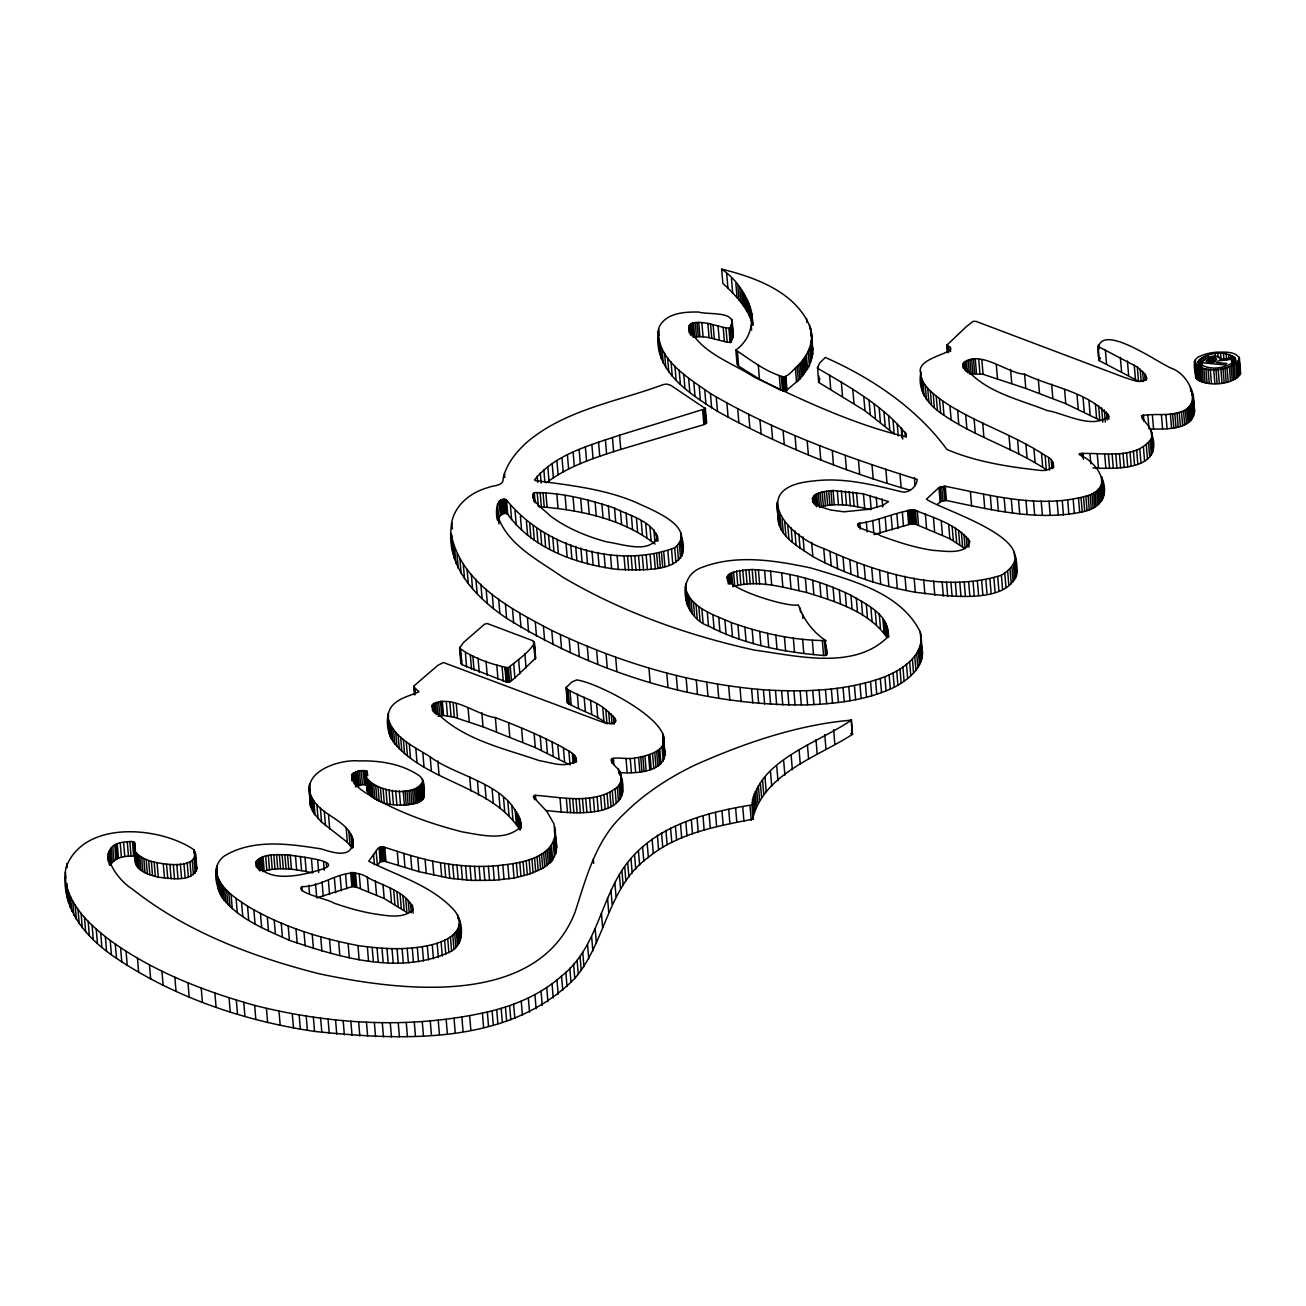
<?xml version="1.0" encoding="UTF-8"?>
<svg xmlns="http://www.w3.org/2000/svg" width="1306" height="1306" viewBox="0 0 1306 1306"><rect width="100%" height="100%" fill="white"/><g stroke="black" fill="none" stroke-linecap="round" stroke-linejoin="round"><path stroke-width="1.5" d="M753.301 819.091C743.473 764.549 816.968 744.42 851.186 720.177C798.603 724.536 744.11 743.081 694.874 765.104C668.901 777.609 644.364 793.558 623.942 813.981C595.863 839.644 586.329 877.518 574.999 912.339C537.19 1008.983 398.428 990.748 318.338 973.574C252.254 956.629 186.268 931.88 132.396 889.092C115.059 878.53 91.975 843.464 127.27 841.848C134.6 840.362 136.346 842.909 134.208 849.063C136.297 855.299 143.023 858.222 148.672 860.523C159.544 864.262 201.026 871.2 193.827 849.635C159.218 826.29 83.339 819.662 65.904 867.837C59.505 907.36 85.739 937.937 116.512 958.343C175.494 997.849 244.63 1020.933 314.55 1031.413C401.954 1040.36 507.969 1046.057 574.771 978.423C605.984 942.197 607.519 886.643 648.364 857.356C677.83 833.13 717.125 826.159 753.301 819.091L752.109 802.178M566.053 687.658L566.135 688.327C578.297 696.62 594.148 699.804 605.804 709.582L606.996 723.818C595.34 714.023 579.489 710.839 567.326 702.563L566.053 687.658L572.044 681.912L576.599 679.936C602.001 682.793 717.696 744.322 634.438 758.149C622.668 760.223 599.503 752.272 618.424 769.299C622.472 774.589 622.456 782.539 617.281 787.11C594.54 805.231 561.727 797.084 535.444 795.321L533.191 796.872L546.969 811.581L553.891 823.727L556.699 847.3L555.67 853.667L551.426 861.601L542.757 868.278L530.269 873.796L514.058 878.073L494.305 880.26L471.205 880.391L449.786 878.252L418.932 871.657L384.65 861.274L380.258 861.829L377.352 865.258L376.144 851.039C377.663 847.529 381.303 846.108 384.78 847.316C400.567 852.459 416.402 857.569 432.645 861.095C452.464 865.421 472.854 867.315 493.113 866.041C515.756 863.707 555.507 860.425 555.36 829.947M546.071 810.52C570.559 813.116 633.704 820.886 621.411 777.054M657.718 536.782C649.964 554.56 621.542 543.786 607.061 541.941C586.688 536.521 566.722 528.244 549.777 515.543C544.912 509.879 529.42 501.063 534.268 492.672C561.58 492.395 588.745 499.529 614.538 508.099C629.672 516.017 655.09 521.208 658.061 540.847M497.455 520.082C495.513 513.633 495.611 495.872 506.516 499.986C544.553 547.312 617.428 568.926 674.712 547.802C698.694 526.889 649.343 508.916 635.581 502.239C603.682 488.705 568.812 485.146 535.003 480.51L534.578 479.792C555.409 454.113 589.561 445.411 619.583 435.192L705.501 408.68L670.827 385.352L666.778 384.062L663.17 384.617C617.46 401.628 565.808 409.529 527.412 441.836C516.556 451.501 506.761 463.418 503.234 477.816C504.116 486.485 493.113 485.097 487.873 487.628C469.18 492.705 451.745 507.495 451.109 528.13C446.538 567.424 476.755 598.05 506.614 618.26C596.124 673.782 701.91 706.301 807.598 704.865C837.097 703.673 867.347 700.098 894.267 687.25C908.992 679.61 926.852 664.836 921.448 646.16M376.144 851.039L368.716 861.193C397.808 876.097 432.106 885.452 454.651 910.788C463.45 921.971 465.05 942.752 451.615 951.062C400.452 976.006 340.115 957.429 289.393 940.336C265.608 929.513 239.178 919.375 222.591 898.169C215.229 885.729 210.935 864.784 224.91 855.642C253.739 838.534 289.899 843.97 321.325 848.933C332.393 852.361 351.934 859.348 353.061 841.505C349.926 820.658 322.272 816.446 312.575 798.946C297.948 772.63 338.793 759.113 358.872 760.908C379.132 760.451 400.42 763.504 417.724 774.703C425.952 779.127 424.679 791.24 423.356 798.668C421.756 800.725 419.373 801.998 417.006 802.945C400.909 807.19 374.349 806.455 367.215 789.363M217.645 882.676L217.873 887.182M451.06 533.403C460.185 582.803 511.185 609.167 551.785 630.471C618.195 662.175 689.911 683.789 763.422 689.764C802.553 692.196 842.892 691.233 880.326 678.418C899.491 671.708 926.019 655.89 920.257 631.941C900.34 591.961 850.369 580.093 810.895 567.979C775.78 560.584 737.498 554.119 702.889 567.082C673.961 576.273 683.626 618.032 708.472 625.982C729.923 637.263 753.301 644.544 777.021 649.245C792.399 652.265 807.973 654.224 823.58 655.498C831.857 656.885 823.172 643.825 825.767 640.56C812.805 632.071 803.5 619.289 798.358 604.907C784.335 608.612 680.557 574.134 752.158 569.498C786.294 571.326 820.152 580.354 850.908 595.258C865.96 604.041 893.157 616.661 886.562 638.128C852.785 670.37 795.729 655.579 754.705 650.159C687.609 635.336 621.803 612.106 562.511 577.023C538.088 559.784 504.361 543.557 496.77 511.952M452.268 547.622L451.615 534.219M1098.036 346.384L1137.33 367.035L1138.522 381.254L1099.228 360.603C1087.865 311.71 1157.687 363.117 1171.841 368.423C1190.827 375.328 1204.246 408.549 1177.016 412.908C1165.425 416.173 1152.872 413.071 1141.411 415.879C1143.632 422.426 1155.124 429.478 1151.272 438.751C1135.012 460.724 1102.688 452.072 1079.376 453.623L1079.262 454.651C1096.73 461.785 1114.883 487.497 1088.078 495.529C1041.225 509.258 991.613 495.431 945.266 486.289L938.949 487.562L926.444 499.17C941.659 510.466 1053.485 542.61 1001.392 575.228C942.214 593.593 878.154 573.073 823.743 548.536C783.714 534.823 748.958 486.436 813.769 480.967C843.66 477.196 873.339 484.869 902.152 491.921C909.303 493.227 916.812 486.387 917.22 479.416C846.174 457.149 775.046 431.502 710.448 393.53C688.556 378.005 653.931 358.203 659.187 326.941C666.289 312.705 684.883 311.775 698.841 312.052C707.493 315.154 739.816 310.224 730.038 327.757L731.229 341.976L730.119 342.499C717.892 341.111 705.762 334.369 693.274 337.421L692.082 323.202C704.571 320.15 716.7 326.892 728.928 328.263L730.038 327.757M778.866 514.335C775.029 534.97 798.766 546.806 812.854 556.568C844.802 573.873 879.526 585.986 915.31 592.255C942.54 595.291 1027.512 609.853 1015.758 558.07M387.882 717.027C392.241 737.106 414.508 746.852 430.196 756.811C457.165 777.805 519.951 785.657 520.131 830.143C491.595 785.363 428.711 783.078 394.739 743.751C386.984 734.037 384.731 718.398 390.869 707.477C397.497 698.204 409.366 696.131 419.014 691.723L414.116 687.331L414.41 685.536L437.722 665.456L443.371 662.501L604.025 722.675L610.914 723.655L614.702 722.463L616.008 720.716L615.028 718.382L605.804 709.582M1195.545 376.063C1200.655 388.698 1239.41 385.417 1240.145 371.231M546.349 482.91C568.11 466.062 594.883 457.639 620.774 449.411L703.869 424.63L706.497 422.279M721.663 269.15C747.375 286.569 766.23 327.431 735.849 350.073C750.64 359.885 766.426 372.422 783.943 376.944C790.016 375.132 793.95 368.814 798.717 364.798C808.071 355.33 814.307 341.421 810.52 328.1C796.954 292.528 755.848 277.411 721.663 269.15L722.855 283.369C735.18 294.976 748.338 307.857 752.534 324.884M735.849 350.073L737.041 364.292L738.608 366.121L759.472 379.164L780.466 390.037L785.608 391.098L799.925 379.018L809.361 365.647L812.675 353.91L811.581 334.695M1194.353 361.844C1202.744 374.642 1231.77 371.279 1239.508 358.579C1235.558 350.808 1224.146 352.245 1216.735 352.147C1211.119 352.62 1205.487 353.714 1200.361 356.097C1190.648 359.068 1195.382 370.447 1195.676 377.679M937.365 504.361L941.283 501.243L946.458 500.508C990.699 509.666 1037.062 521.404 1082.25 511.887C1098.607 508.932 1109.202 497.276 1102.509 479.449M619.991 772.613C635.957 773.838 669.766 772.107 664.068 748.077M1137.33 367.035L1144.562 373.647L1146.913 378.495C1141.33 384.666 1131.584 379.491 1125.07 377.712L975.941 321.341L973.003 321.407L966.162 326.827L946.736 345.257C964.824 352.751 914.559 356.081 920.714 373.516C917.334 391.898 929.758 406.199 943.977 415.259C976.023 437.135 1014.027 448.219 1046.302 469.719L1045.11 455.5C1012.836 434 974.831 422.915 942.785 401.024C934.019 394.265 923.309 387.115 920.877 375.557M921.905 387.735L922.509 383.621M1093.008 467.956C1114.704 468.854 1163.891 470.944 1151.99 434.669M498.223 520.833C497.961 516.262 503.447 511.413 507.724 514.221C532.881 549.189 577.105 564.339 618.293 569.498C640.038 569.677 693.421 574.885 681.699 537.288M1045.11 455.5C1059.084 461.785 1052.881 471.548 1040.637 470.421C1009.114 466.993 976.039 461.916 946.932 449.476C916.665 408.125 871.608 377.858 825.31 357.452L819.531 363.182L817.442 368.161C849.047 386.772 883.068 405.252 906.266 434.294L905.287 436.612C853.112 424.303 802.766 400.191 754.101 377.075C731.833 362.48 699.902 352.669 688.686 326.778L692.082 323.202M892.994 419.699L894.186 433.919L864.964 410.753L818.633 382.38L819.841 378.675M812.446 498.484L813.72 502.206L820.364 506.761L830.779 510.009L843.97 511.805L870.139 509.144L882.644 505.389L888.504 501.635L863.462 493.864L833.065 490.468L822.16 491.938L815.466 494.533L812.446 498.484L812.789 502.549M963.028 364.488C977.721 347.576 1007.367 373.598 1024.59 374.202C1051.95 387.376 1089.024 391.996 1108.81 416.369C1091.604 429.625 1065.272 413.529 1047.134 410.525C1018.125 398.934 981.785 391.522 963.028 364.488L963.371 368.553M686.45 600.842L686.711 598.23M352.065 780.808L351.641 774.556L353.257 773.266L359.411 770.703L366.578 770.915L367.166 772.76L365.745 776.27L367.035 790.995M135.383 860.295C135.351 871.445 149.651 874.791 158.287 877.175C170.139 878.432 193.696 883.003 196.831 867.494M753.301 816.413C765.724 772.793 817.883 756.745 852.394 734.396L851.463 719.835M731.229 341.976L733.384 335.136L732.062 320.101M66.933 883.46L67.504 898.855M1150.553 429.054C1165.099 429.021 1193.782 430.719 1194.549 409.79M255.911 862.025C266.767 884.57 303.449 875.118 322.598 869.029C346.041 860.719 292.87 856.05 287.549 854.81C277.166 854.842 263.094 852.916 255.911 862.025L256.139 866.858M1099.228 360.603L1098.183 345.535M1198.141 361.762C1205.258 351.885 1229.37 349.306 1235.541 360.146C1227.15 369.125 1206.058 371.524 1198.141 361.762L1198.484 365.827M459.614 648.086L463.418 642.568L484.624 624.105L487.334 623.533L532.701 640.642L534.432 642.993L535.656 658.061L514.907 677.928L509.666 681.961L506.565 682.042L461.965 664.656L460.838 663.04L459.614 648.086C472.266 657.767 492.231 664.885 508.475 667.741C517.192 660.069 528.914 652.951 534.432 642.993M389.988 725.516L389.27 733.107M365.745 776.27C374.038 791.779 415.455 799.027 422.981 780.727M216.437 870.71C218.331 887.558 234.705 897.663 247.536 906.119C281.345 926.346 319.464 938.181 357.958 945.544C382.527 949.119 407.945 950.588 432.253 944.63C443.909 941.691 460.757 934.574 459.467 919.995M432.221 705.273C450.292 692.36 476.951 715.476 495.366 717.582C518.564 726.397 541.566 735.915 563.392 747.799C567.702 750.901 576.191 753.529 576.289 759.912C567.033 769.12 550.838 762.329 539.558 760.729C502.679 747.897 459.075 739.049 432.466 707.999L432.221 705.273L432.58 710.742M66.312 884.635C72.059 908.568 91.387 926.085 110.226 940.434C153.324 971.68 203.736 991.058 254.654 1005.391C330.32 1024.557 410.835 1029.324 487.334 1011.987C514.303 1005.767 540.7 994.633 561.547 976.072C593.838 950.899 599.503 907.964 619.37 874.547C646.682 827.89 702.546 812.822 752.093 804.871M567.588 701.175L567.326 702.563M1099.374 359.77L1100.583 358.007M461.671 660.297L460.838 663.04M110.161 865.454C114.961 856.965 125.947 855.528 134.779 856.214M825.767 640.56C794.032 640.544 761.431 633.247 731.278 622.538C714.121 614.865 689.29 607.812 685.258 586.623M1201.847 366.757L1201.504 362.693C1205.65 357.175 1213.617 354.187 1219.967 357.452L1219.837 359.395L1233.288 357.664L1233.811 363.754M1201.504 362.693L1225.208 364.945L1226.807 363.492L1216.555 362.513L1218.4 360.848L1231.476 359.281L1233.288 357.664M1208.589 359.362L1206.173 361.533L1213.503 362.219C1221.6 357.991 1211.38 356.114 1208.589 359.362L1208.932 363.427M301.882 886.611C294.242 892.373 329.177 899.459 333.487 902.919C346.612 907.588 360.048 911.425 373.777 913.792C386.233 915.473 402.738 919.408 412.974 909.841C408.86 891.688 381.548 885.68 367.345 877.289C345.861 863.756 324.41 887.509 301.882 886.611L302.225 890.676M355.379 786.881L362.431 784.612L367.786 785.135M858.417 523.461C853.177 528.652 877.697 532.717 880.358 535.705C897.548 541.957 915.065 547.867 933.268 550.365C944.336 550.969 966.162 555.311 969.917 541.37C956.531 524 933.659 517.845 914.233 509.928C895.459 511.772 877.518 521.388 858.417 523.461L858.76 527.526M885.811 623.452L887.019 637.671C869.029 611.437 835.562 601.56 806.569 592.483C782.784 587.227 756.99 579.309 732.862 586.721L731.67 572.501M316.721 897.924L351.869 886.692L355.624 886.823L384.193 898.528L406.901 912.47L405.693 898.25M311.448 858.679L312.64 872.898C296.413 869.404 278.847 866.221 262.669 871.641L261.478 857.422M873.91 534.578L910.086 524.179L915.424 524.147L949.854 538.709L965.167 548.765L963.975 534.546M870.008 495.398L871.2 509.618C854.467 506.157 836.33 501.798 819.531 507.332L818.34 493.097M438.049 716.276L443.55 715.476L454.374 717.304L483.008 726.805L535.297 747.603L568.681 764.304M1098.607 405.937L1099.799 420.157L1065.778 403.685L1025.781 388.421L983.059 374.283L969.346 373.908L968.154 359.689M655.073 544.047C622.146 518.4 579.097 509.781 538.399 506.63L537.207 492.411M850.696 733.613L852.655 734.07M657.914 335.822C655.481 372.553 690.515 394.216 717.467 411.357C778.36 444.987 843.284 471.172 910.151 490.24M309.065 785.885L310.453 805.786L313.767 813.165L321.57 822.111L347.363 842.305L352.081 848.165M731.621 332.099L733.384 335.136M534.709 655.612L535.656 658.061M195.018 863.854L196.178 865.649L194.986 851.43M458.765 928.974L460.822 936.076M680.818 544.782L681.912 546.985L680.72 532.75M1015.382 566.624L1016.95 572.289M518.939 815.924L521.159 826.42M423.617 793.493L424.27 796.431M351.722 776.744C354.236 787.338 365.386 792.481 373.794 797.786C401.415 813.393 431.584 824.053 462.275 831.889C480.788 834.942 505.732 841.652 520.816 826.698L520.816 822.356M811.712 342.319L812.773 348.914M1103.701 493.668L1102.052 477M556.013 841.048L556.552 844.166M622.26 789.314L622.603 791.273M1153.182 448.889L1151.729 432.629M682.891 551.507L681.422 535.003M1239.329 357.779L1240.667 373.614M1238.953 357.011L1240.422 374.447M1238.48 361.484L1239.672 375.72M1237.223 362.774L1238.415 376.993M1235.427 358.187L1236.031 363.199M1235.835 363.803L1237.027 378.022M1234.774 357.273L1235.28 363.378M1233.746 356.44L1234.268 362.546M1234.186 364.766L1235.378 378.985M1232.358 355.705L1232.88 361.795M1232.701 365.484L1233.892 379.703M1231.476 359.281L1231.999 365.386M1230.627 355.052L1230.97 359.117M1231.085 366.153L1232.276 380.373M1228.554 354.497L1228.897 358.562M1229.338 366.774L1230.53 380.993M1226.138 354.073L1226.644 360.178M1227.003 367.459L1228.195 381.679M1225.028 367.933L1226.22 382.152M1223.444 353.795L1223.951 359.885M1222.971 368.341L1224.179 382.576M1220.669 353.681L1221.192 359.77M1220.865 368.684L1222.057 382.919M1217.91 353.714L1218.253 357.779M1218.139 369.01L1219.331 383.229M1215.184 353.893L1215.527 357.958M1215.919 369.19L1217.11 383.409M1214.792 357.86L1215.135 361.925M1213.127 357.746L1213.47 361.811M1213.666 369.272L1214.874 383.491M1211.739 357.877L1212.082 361.942M1210.238 358.317L1210.58 362.382M1209.617 358.644L1209.96 362.709M1210.287 369.239L1211.478 383.458M1207.609 355.248L1207.952 359.313M1208.05 369.092L1209.242 383.311M1205.389 355.95L1205.732 359.999M1205.879 368.863L1207.071 383.082M1203.397 356.75L1203.74 360.815M1203.887 368.553L1205.079 382.772M1201.667 357.648L1202.173 363.737M1202.075 368.161L1203.267 382.397M1200.214 358.628L1200.9 366.757M1200.443 367.721L1201.634 381.94M1199.104 359.689L1199.626 365.778M1198.418 360.75L1198.761 364.798M1198.99 367.198L1200.181 381.417M1197.733 366.627L1198.924 380.846M1196.427 365.827L1197.618 380.046M1195.365 359.721L1195.708 363.786M1195.61 365.141L1196.802 379.36M1194.598 361.011L1196.051 378.446M1193.358 395.571L1194.615 411.831M1192.9 393.449L1194.092 407.668L1193.113 401.513M1193.162 399.767L1194.353 414.002M1192.247 391.359L1192.59 395.424M1191.431 389.302L1191.937 395.392M1192.476 402.003L1193.668 416.222M1190.419 387.262L1190.762 391.327M1191.268 404.24L1192.46 418.459M1190.419 405.333L1191.627 419.569M1189.423 406.427L1190.615 420.663M1188.248 407.505L1189.44 421.724M1186.86 408.549L1188.052 422.769M1185.277 409.562L1186.485 423.781M1183.481 410.525L1184.689 424.744M1181.457 411.455L1182.648 425.674M1179.187 412.321L1180.395 426.54M1177.016 412.908L1178.208 427.144M1174.812 413.398L1176.004 427.617M1172.592 413.79L1173.8 428.009M1170.372 414.084L1171.564 428.319M1165.899 414.475L1167.091 428.711M1161.393 414.671L1162.585 428.89M1152.365 414.769L1153.557 428.988M1151.092 430.621L1153.051 450.929M1146.031 376.03L1146.374 380.095M1151.272 438.751L1152.463 452.97M1144.562 373.647L1145.084 379.752M1147.86 414.867L1149.051 429.086M1150.178 440.808L1151.37 455.027M1142.57 371.377L1143.436 381.532M1148.529 442.865L1149.737 457.084M1140.138 369.174L1141.166 381.352M1146.293 444.922L1147.484 459.141M1143.403 415.112L1143.909 421.218M1142.766 415.243L1143.109 419.308M1142.228 415.422L1142.554 419.487M1143.403 446.979L1144.595 461.198M1134.228 364.962L1135.42 379.181M1139.828 449.035L1141.02 463.255M1136.661 450.178L1137.852 464.397M1127.437 360.995L1128.629 375.214M1133.379 451.141L1134.571 465.36M1130 451.941L1131.192 466.16M1120.336 357.24L1121.528 371.459M1126.539 452.611L1127.731 466.83M1122.997 453.133L1124.205 467.352M1119.405 453.541L1120.597 467.76M1115.765 453.819L1116.957 468.054M1105.382 350.041L1106.59 364.276M1112.092 454.015L1113.283 468.234M1108.533 415.21L1108.859 419.275M1108.027 414.084L1108.37 418.149M1106.46 411.912L1107.145 420.042M1108.386 454.113L1109.578 468.332M1098.656 344.67L1098.999 348.735M1104.288 409.839L1105.3 422.018M1101.611 407.847L1102.819 422.067M1104.68 454.129L1105.872 468.364M1102.378 481.93L1103.586 496.149M1095.408 404.109L1096.599 418.328M1101.611 480.673L1101.954 484.738M1101.627 484.412L1102.835 498.647M1101.007 485.669L1102.199 499.888M1100.191 486.926L1101.382 501.161M1097.269 453.982L1098.477 468.201M1099.195 488.199L1100.387 502.418M1098.003 489.456L1099.195 503.675M1088.943 400.599L1090.135 414.818M1096.599 490.73L1097.791 504.949M1094.999 491.987L1096.191 506.222M1093.595 492.95L1094.787 507.169M1089.988 453.655L1090.837 463.81M1091.947 493.848L1093.155 508.067M1083.066 397.726L1084.258 411.945M1090.102 494.713L1091.294 508.932M1088.078 495.529L1089.269 509.748M1082.903 453.231L1083.425 459.32M1082.054 453.362L1082.396 457.426M1085.874 496.28L1087.065 510.515M1077.042 394.918L1078.234 409.137M1083.523 496.998L1084.715 511.217M1081.058 497.668L1082.25 511.887M1078.495 498.272L1079.687 512.507M1064.586 389.449L1065.778 403.685M1073.157 499.333L1074.348 513.552M1067.688 500.149L1068.879 514.368M1062.268 500.72L1063.459 514.956M1051.657 384.209L1052.848 398.428M1057.076 501.047L1058.268 515.266M1053.338 463.467L1053.681 467.532M1052.489 462.03L1053.011 468.136M1051.281 460.626L1051.967 468.756M1048.571 457.933L1049.583 470.127M1049.044 501.161L1050.236 515.38M1038.303 379.132L1039.494 393.351M1041.502 453.117L1042.694 467.336M1041.176 501.047L1042.368 515.266M1033.928 448.513L1035.119 462.732M1024.59 374.202L1025.781 388.421M1033.47 500.737L1034.662 514.956M1025.912 444.073L1027.104 458.292M1025.928 500.231L1027.12 514.45M1017.57 439.763L1018.762 453.982M1010.566 369.402L1011.758 383.621M1018.517 499.561L1019.708 513.78M1008.983 435.551L1010.175 449.77M1011.268 498.729L1012.46 512.964M1015.497 556.176L1016.917 574.216M1015.48 560.372L1016.166 568.502M1015.35 561.907L1016.558 576.126M1014.191 552.405L1014.533 556.47M1014.631 563.833L1015.823 578.052M1013.538 565.759L1014.729 579.978M996.315 364.701L997.506 378.92M1012.036 567.669L1013.227 581.905M1004.151 497.782L1005.342 512.001M1010.093 569.579L1011.285 583.815M1007.677 571.489L1008.885 585.708M1004.787 573.367L1005.995 587.586M997.164 496.721L998.355 510.94M1001.392 575.228L1002.584 589.447M981.867 360.064L983.059 374.283M997.719 576.632L998.91 590.851M990.307 495.562L991.499 509.781M978.749 359.525L979.941 373.745M982.716 423.144L983.908 437.363M975.288 359.117L976.48 373.336M993.882 577.856L995.074 592.075M973.492 359.036L974.684 373.255M983.565 494.321L984.757 508.54M971.68 359.085L972.872 373.304M989.915 578.901L991.107 593.12M969.901 359.281L971.093 373.516M974.096 418.948L975.288 433.184M985.834 579.799L987.042 594.018M966.407 360.456L967.42 372.651M965.052 361.24L965.918 371.41M964.089 362.04L964.775 370.169M963.453 362.856L963.795 366.921M981.655 580.533L982.847 594.752M963.11 363.672L963.453 367.737M965.689 414.688L966.897 428.907M970.407 491.676L971.599 505.912M977.394 581.137L978.586 595.356M973.052 581.594L974.243 595.83M957.625 410.296L958.816 424.532M968.268 539.019L968.954 547.149M950.262 347.396L950.588 351.461M966.277 536.75L967.142 546.904M968.66 581.937L969.852 596.156M948.14 346.351L948.662 352.457M947.274 345.829L947.781 351.918M946.719 344.588L947.389 352.718M961.379 532.407L962.587 546.643M949.952 405.758L951.143 419.977M964.236 582.166L965.428 596.385M958.539 530.35L959.73 544.569M955.437 528.342L956.645 542.561M959.796 582.264L960.987 596.499M942.785 401.024L943.977 415.259M952.139 526.383L953.331 540.602M955.339 582.28L956.531 596.499M939.422 398.575L940.614 412.81M945.266 486.289L946.458 500.508M948.662 524.49L949.854 538.709M944.434 486.256L945.626 500.476M936.222 396.077L937.414 410.296M943.536 486.305L944.744 500.525M950.915 582.198L952.107 596.418M941.724 486.583L942.916 500.802M933.186 393.498L934.378 407.717M940.091 487.024L941.283 501.243M938.949 487.562L940.14 501.782M946.507 582.019L947.699 596.238M930.345 390.853L931.537 405.072M941.251 520.833L942.442 535.068M927.684 388.127L928.893 402.346M942.132 581.774L943.34 595.993M925.252 385.319L926.444 399.554M922.918 381.532L924.109 395.751M922.02 379.573L923.211 393.792M933.398 517.356L934.606 531.575M920.844 371.459L922.526 391.8M933.61 581.088L934.802 595.307M925.35 514.009L926.542 528.228M923.668 579.652L924.86 593.871M917.285 510.777L918.477 524.996M914.38 477.588L915.065 485.718M915.375 510.173L916.567 524.392M914.233 509.928L915.424 524.147M912.992 509.764L914.184 523.984M905.842 433.184L906.184 437.249M905.025 432.106L905.368 436.171M911.67 509.699L912.861 523.918M920.893 634.553L922.493 654.061M910.298 509.748L911.49 523.967M920.257 631.941L920.942 640.071M921.04 642.503L922.232 656.722M920.469 645.18L921.661 659.399M908.894 509.96L910.086 524.179M901.907 428.956L902.756 439.11M914.118 578.036L915.31 592.255M901.189 427.895L902.038 438.049M919.555 647.874L920.746 662.093M907.474 510.352L908.666 524.571M918.298 650.568L919.489 664.803M916.698 653.294L917.889 667.513M897.206 423.764L898.218 435.959M899.948 473.425L901.14 487.644M914.722 656.004L915.914 670.239M902.332 512.181L903.523 526.4M912.355 658.746L913.547 672.965M904.96 576.273L906.152 590.492M909.613 661.473L910.804 675.692M888.586 415.7L889.778 429.919M896.863 513.96L898.055 528.179M906.462 664.215L907.654 678.434M883.966 411.749L885.158 425.985M896.145 574.346L897.353 588.582M891.133 515.674L892.325 529.893M902.903 666.958L904.095 681.177M885.827 469.115L887.019 483.334M879.167 407.88L880.358 422.099M899.997 669.047L901.189 683.267M885.174 517.307L886.366 531.526M874.187 404.044L875.395 418.263M896.716 671.072L897.908 685.291M882.072 498.892L882.758 507.006M887.688 572.289L888.88 586.508M893.075 673.031L894.267 687.25M869.061 400.273L870.253 414.492M879.02 518.874L880.211 533.093M888.145 630.765L888.651 636.871M887.721 628.317L888.472 637.295M876.212 497.08L877.061 507.25M886.937 625.868L887.786 636.022M872 464.691L873.192 478.91M889.125 674.908L890.317 689.127M884.44 621.052L885.631 635.287M879.558 570.085L880.75 584.304M882.856 618.701L884.048 632.937M863.772 396.534L864.964 410.753M872.718 520.359L873.747 532.538M884.864 676.704L886.056 690.923M879.281 614.163L880.473 628.382M871.722 567.767L872.914 581.986M875.216 610.751L876.424 624.97M880.326 678.418L881.534 692.637M866.302 521.747L867.151 531.901M863.462 493.864L864.654 508.083M852.785 389.221L853.993 403.44M858.483 460.136L859.675 474.356M870.89 607.437L872.082 621.656M875.559 680.034L876.75 694.27M864.164 565.318L865.372 579.538M859.805 523.037L860.327 529.126M866.302 604.237L867.494 618.456M856.524 492.558L857.716 506.777M870.547 681.569L871.739 695.788M852.9 491.987L854.091 506.222M861.438 601.135L862.629 615.355M856.883 562.755L858.075 576.974M841.342 382.054L842.55 396.289M849.161 491.513L850.353 505.732M865.339 682.973L866.531 697.192M845.243 455.468L846.435 469.687M856.312 598.148L857.503 612.367M845.325 491.105L846.517 505.324M849.847 560.078L851.039 574.314M859.968 684.279L861.16 698.498M850.908 595.258L852.1 609.478M841.358 490.795L842.55 505.014M829.539 375.051L830.73 389.27M854.434 685.47L855.626 699.69M837.277 490.583L838.468 504.802M843.039 557.319L844.231 571.538M845.227 592.483L846.419 606.719M832.281 450.668L833.489 464.887M833.065 490.468L834.256 504.687M848.786 686.548L849.977 700.767M851.104 719.622L852.394 734.396M836.428 554.479L837.619 568.698M839.268 589.822L840.476 604.058M830.91 490.583L832.102 504.802M828.69 490.795L829.898 505.014M818.813 375.85L819.156 379.915M817.54 366.937L818.633 382.38M826.469 491.089L827.661 505.324M843.039 687.478L844.231 701.697M833.048 587.276L834.24 601.511M829.996 551.54L831.204 565.759M811.206 331.381L812.822 350.579M810.52 328.1L811.206 336.23M811.483 339.691L812.675 353.91M824.266 491.48L825.474 505.7M811.271 341.356L812.463 355.575M809.508 324.835L809.851 328.9M819.597 445.77L820.788 459.99M810.602 344.702L811.793 358.938M822.16 491.938L823.351 506.173M809.557 348.065L810.765 362.284M806.52 318.419L806.863 322.484M837.211 688.278L838.403 702.514M808.153 351.428L809.361 365.647M820.152 492.493L821.36 506.712M823.743 548.536L824.935 562.755M826.551 584.859L827.743 599.079M806.373 354.775L807.581 368.994M805.345 356.456L806.537 370.675M816.723 493.782L817.752 505.977M804.218 358.138L805.41 372.357M815.466 494.533L816.495 506.712M831.334 688.948L832.542 703.167M814.471 495.3L815.319 505.455M802.994 359.803L804.186 374.022M833.62 729.597L834.812 743.816M813.687 496.084L814.356 504.214M825.278 640.952L826.469 655.171M801.672 361.468L802.864 375.687M813.099 496.884L813.605 502.973M819.776 582.541L820.968 596.76M824.396 641.148L825.588 655.367M807.173 440.759L808.381 454.978M800.251 363.133L801.443 377.352M822.388 641.279L823.58 655.498M798.717 364.798L799.925 379.018M825.441 689.47L826.633 703.689M797.101 366.464L798.293 380.683M811.663 542.349L812.854 556.568M795.37 368.112L796.562 382.332M812.707 580.337L813.899 594.557M824.755 734.527L825.947 748.762M819.058 689.976L820.266 704.195M795.011 435.633L796.203 449.852M812.316 640.364L813.507 654.584M802.994 536.831L804.202 551.05M805.378 578.264L806.569 592.483M812.724 690.368L813.916 704.587M785.869 376.357L787.061 390.576M798.848 533.958L800.039 548.177M785.379 376.585L786.571 390.804M815.989 739.604L817.181 753.823M784.89 376.765L786.081 390.984M784.416 376.879L785.608 391.098M783.943 376.944L785.135 391.163M783.469 376.977L784.661 391.196M782.555 376.912L783.747 391.131M802.521 614.44L802.864 618.505M782.131 376.83L783.322 391.049M794.881 531.003L796.072 545.222M781.298 376.601L782.49 390.837M797.754 576.305L798.946 590.541M800.219 608.008L800.562 612.073M802.635 639.287L803.827 653.506M806.406 690.645L807.598 704.865M779.274 375.818L780.466 390.037M783.094 430.409L784.286 444.628M791.158 527.967L792.35 542.186M807.402 744.795L808.61 759.015M787.73 524.881L788.938 539.1M800.137 690.809L801.329 705.028M789.836 574.477L791.044 588.696M784.694 521.731L785.885 535.95M793.33 638.03L794.521 652.249M782.049 518.515L783.257 532.734M779.894 515.266L781.102 529.485M799.092 750.085L800.3 764.304M771.405 425.087L772.597 439.322M793.901 690.874L795.093 705.093M778.278 511.952L779.486 526.171M777.217 501.83L777.739 507.92M776.972 503.528L778.164 517.747M776.89 505.226L778.458 522.841M781.657 572.779L782.849 586.998M784.4 636.61L785.592 650.829M787.714 690.825L788.906 705.06M758.28 364.945L759.472 379.164M791.158 755.472L792.35 769.691M752.093 315.758L752.778 323.872M751.815 313.195L752.827 325.39M751.325 310.665L752.436 324.949M750.672 308.134L751.881 322.353M759.945 419.683L761.137 433.902M749.856 305.62L751.048 319.839M751.277 326.076L751.603 330.14M748.86 303.106L750.052 317.325M781.576 690.694L782.767 704.913M770.54 571.097L771.732 585.317M747.718 300.625L748.909 314.844M775.829 635.026L777.021 649.245M746.428 298.127L747.62 312.363M744.975 295.662L746.167 309.881M783.682 760.908L784.89 775.127M743.408 293.197L744.6 307.432M775.47 690.466L776.662 704.701M741.694 290.748L742.885 304.967M764.565 570.33L765.757 584.549M739.865 288.316L741.057 302.535M767.601 633.296L768.793 647.515M737.923 285.883L739.114 300.102M748.713 414.165L749.905 428.384M776.776 766.393L777.968 780.629M735.866 283.467L737.057 297.686M769.43 690.156L770.622 704.375M758.411 569.759L759.602 583.994M731.474 278.651L732.666 292.87M737.417 351.902L738.608 366.121M755.292 569.596L756.484 583.815M759.717 631.418L760.908 645.637M770.524 771.928L771.715 786.147M763.422 689.764L764.614 703.983M731.752 319.301L733.188 336.85M732.078 328.72L732.421 332.785M752.158 569.498L753.35 583.733M731.393 324.394L732.584 338.613M726.707 273.885L727.915 288.104M737.694 408.582L738.886 422.801M729.564 328.018L730.756 342.237M728.928 328.263L730.119 342.499M749.007 569.53L750.199 583.749M765.022 777.462L766.214 791.697M757.48 689.29L758.672 703.51M752.142 629.394L753.333 643.613M725.956 327.855L727.148 342.09M745.873 569.661L747.065 583.88M762.573 780.237L763.765 794.456M723.197 327.333L724.389 341.552M742.739 569.938L743.93 584.157M760.37 783.012L761.561 797.231M751.587 688.735L752.795 702.955M726.887 402.901L728.079 417.12M758.378 785.788L759.57 800.007M744.893 627.239L746.085 641.458M739.637 570.347L740.829 584.566M718.071 326.043L719.263 340.278M756.647 788.546L757.839 802.766M755.178 791.289L756.37 805.524M736.551 570.918L737.743 585.137M753.97 794.032L755.162 808.267M753.04 796.774L754.248 810.993M713.109 324.672L714.317 338.891M733.515 571.669L734.707 585.888M737.939 624.954L739.131 639.173M752.419 799.484L753.611 813.703M710.562 324.019L711.754 338.238M716.259 397.138L717.467 411.357M739.996 687.413L741.188 701.632M750.036 806.014L751.244 820.25M730.185 573.334L731.034 583.504M729.026 574.183L729.874 584.353M707.868 323.431L709.06 337.65M728.177 575.048L728.862 583.178M727.605 575.913L728.291 584.043M731.278 622.538L732.47 636.757M727.295 576.779L727.638 580.844M710.448 393.53L711.639 407.75M742.755 807.01L743.947 821.229M701.861 322.615L703.052 336.834M724.879 620.007L726.087 634.226M704.75 389.841L705.942 404.06M698.743 322.435L699.934 336.654M705.305 408.06L706.693 422.899M728.65 685.846L729.842 700.065M704.946 409.317L706.138 423.536M697.061 322.435L698.253 336.654M703.918 409.904L705.109 424.14M695.249 322.517L696.441 336.752M702.677 410.394L703.869 424.63M735.637 808.136L736.829 822.356M718.757 617.363L719.965 631.582M699.183 386.054L700.375 400.289M693.486 322.794L694.678 337.013M690.988 323.708L692 335.887M690.156 324.28L691.021 334.434M689.568 324.9L690.417 335.071M689.144 325.553L689.666 331.642M693.812 382.201L695.004 396.42M688.686 326.778L689.193 332.867M712.896 614.62L714.088 628.839M728.715 809.41L729.907 823.629M717.565 684.066L718.757 698.286M688.654 378.25L689.846 392.486M707.281 611.763L708.472 625.982M721.973 810.814L723.181 825.049M683.756 374.251L684.948 388.47M701.877 608.825L703.069 623.044M706.758 682.091L707.966 696.31M679.169 370.169L680.361 384.388M698.824 606.523L700.032 620.742M715.443 812.348L716.635 826.584M695.984 604.156L697.175 618.391M674.924 366.023L676.116 380.258M693.388 601.756L694.58 615.991M691.07 599.323L692.262 613.542M709.109 813.997L710.301 828.233M671.039 361.844L672.231 376.063M696.278 679.953L697.469 694.188M689.095 596.842L690.286 611.061M667.578 357.599L668.786 371.818M687.478 594.328L688.67 608.547M686.27 591.781L687.462 606M685.519 584.011L686.368 594.165M681.52 539.623L682.712 553.842M685.519 589.202L686.711 603.437M680.85 542.006L682.059 556.242M664.591 353.306L665.782 367.525M702.971 815.76L704.163 829.979M679.381 544.047L680.589 558.266M662.077 348.98L663.268 363.199M677.324 545.973L678.532 560.209M660.101 344.621L661.293 358.84M658.338 329.243L658.861 335.332M658.697 340.229L659.889 354.465M657.767 331.398L658.795 343.592M686.091 677.716L687.283 691.935M674.712 547.802L675.904 562.021M697.029 817.621L698.22 831.84M671.562 549.467L672.753 563.702M691.315 819.58L692.506 833.799M667.888 551.001L669.08 565.22M676.263 675.382L677.455 689.601M663.742 552.34L664.934 566.559M685.797 821.621L686.989 835.84M661.489 552.944L662.681 567.163M659.122 553.499L660.314 567.718M657.147 535.003L657.489 539.068M656.2 533.256L656.885 541.386M680.508 823.727L681.699 837.946M656.657 553.989L657.849 568.208M666.778 672.982L667.97 687.201M653.882 529.828L654.91 542.023M654.077 554.43L655.269 568.649M675.431 825.914L676.622 840.133M649.931 526.71L651.123 540.929M650.094 554.903L651.286 569.122M645.703 523.706L646.911 537.925M663.644 737.515L664.934 753.595M663.35 735.67L664.836 755.456M662.877 733.858L663.726 744.012M663.317 743.114L664.509 757.333M670.566 828.167L671.774 842.386M662.713 738.151L663.219 744.24M662.762 745.008L663.954 759.227M646.176 555.295L647.368 569.514M661.995 746.918L663.187 761.137M641.213 520.8L642.405 535.036M659.742 749.464L660.934 763.684M665.946 830.469L667.137 844.688M642.307 555.572L643.515 569.808M658.355 750.77L659.546 764.99M656.738 752.027L657.93 766.247M636.446 518.025L637.638 532.244M648.951 668.166L650.143 682.401M638.52 555.768L639.711 570.004M654.845 753.236L656.036 767.455M661.554 832.82L662.746 847.039M652.625 754.329L653.816 768.548M631.386 515.364L632.577 529.583M634.798 555.883L635.989 570.118M657.391 835.203L658.583 849.422M650.045 755.292L651.253 769.512M648.609 755.717L649.8 769.936M631.125 555.915L632.316 570.134M619.583 435.192L620.774 449.411M626.047 512.817L627.239 527.053M644.968 756.631L646.16 770.85M652.086 839.17L653.278 853.389M627.517 555.866L628.725 570.085M642.862 757.072L644.054 771.291M620.432 510.401L621.623 524.62M623.99 555.736L625.182 569.955M640.756 757.447L641.964 771.666M647.172 843.137L648.364 857.356M612.416 437.396L613.608 451.615M638.65 757.741L639.858 771.96M614.538 508.099L615.73 522.318M642.634 847.088L643.825 861.307M634.438 758.149L635.63 772.368M617.101 555.279L618.293 569.498M605.396 439.665L606.588 453.9M638.438 851.039L639.63 865.258M630.227 758.362L631.418 772.581M608.335 505.912L609.543 520.131M610.457 554.544L611.649 568.763M634.569 854.973L635.761 869.192M625.998 758.427L627.19 772.646M598.54 442.016L599.732 456.235M615.665 657.261L616.856 671.48M601.87 503.855L603.062 518.074M630.994 858.891L632.186 873.126M604.058 553.581L605.249 567.8M621.068 775.095L622.587 793.248M620.954 779.241L621.64 787.371M621.019 781.021L622.211 795.24M627.713 862.825L628.904 877.044M615.028 718.382L615.371 722.447M619.534 771.226L619.877 775.274M591.847 444.432L593.038 458.651M620.236 783.029L621.427 797.248M618.424 769.299L618.766 773.364M613.396 716.096L614.081 724.226M618.995 785.053L620.187 799.272M595.095 501.912L596.287 516.148M624.692 866.727L625.884 880.946M597.903 552.422L599.095 566.641M606.066 653.637L607.257 667.856M611.241 713.86L612.09 724.03M617.281 787.11L618.473 801.329M613.396 758.362L613.918 764.467M608.661 711.705L609.69 723.883M615.044 789.183L616.236 803.402M621.917 870.645L623.109 884.864M612.334 758.623L612.661 762.688M585.366 446.913L586.574 461.132M611.502 758.998L611.845 763.047M588.043 500.1L589.235 514.319M619.37 874.547L620.562 888.766M591.993 551.083L593.185 565.302M612.253 791.273L613.445 805.492M602.752 707.542L603.943 721.761M609.853 792.513L611.045 806.733M596.597 649.964L597.789 664.183M579.129 449.476L580.321 463.695M614.832 882.334L616.024 896.553M607.061 793.673L608.253 807.892M586.329 549.597L587.52 563.817M580.68 498.419L581.872 512.638M596.581 703.624L597.773 717.859M603.96 794.734L605.151 808.953M610.947 890.104L612.139 904.323M573.122 452.121L574.33 466.34M580.892 547.998L582.084 562.217M600.597 795.697L601.788 809.916M587.276 646.209L588.467 660.444M607.519 897.875L608.71 912.094M590.557 700.326L591.749 714.545M573.024 496.851L574.232 511.087M597.038 796.546L598.23 810.765M575.685 546.3L576.877 560.535M567.408 454.831L568.6 469.066M593.332 797.248L594.524 811.467M584.141 697.143L585.333 711.378M570.706 544.553L571.897 558.788M601.429 913.384L602.621 927.619M578.117 642.405L579.309 656.624M562.004 457.639L563.196 471.858M565.074 495.431L566.282 509.65M589.528 797.803L590.736 812.022M593.299 859.315L593.642 863.38M565.971 542.774L567.163 557.009M577.334 694.123L578.525 708.358M585.725 798.178L586.916 812.414M556.911 460.528L558.103 474.747M595.21 928.925L596.401 943.144M556.829 494.125L558.021 508.344M569.138 638.503L570.33 652.722M582.443 798.439L583.635 812.659M552.177 463.516L553.369 477.735M591.651 936.712L592.842 950.948M576.126 757.676L576.468 761.741M579.178 798.586L580.37 812.805M557.156 539.247L558.348 553.466M570.053 691.282L571.244 705.501M575.228 756.239L575.75 762.345M573.905 754.852L574.591 762.965M568.11 690.188L569.302 704.407M567.245 689.601L568.437 703.82M572.289 753.48L573.138 763.635M575.946 798.652L577.138 812.871M547.802 466.585L548.993 480.804M566.396 686.956L567.751 703.199M587.553 944.532L588.745 958.751M552.765 537.239L553.956 551.475M560.356 634.536L561.547 648.755M568.845 750.836L570.036 765.071M572.714 798.619L573.905 812.838M545.875 492.77L547.067 506.989M543.835 469.736L544.863 481.93M548.536 535.166L549.728 549.385M582.754 952.368L583.945 966.587M569.514 798.521L570.706 812.74M543.018 492.509L544.21 506.728M563.392 747.799L564.584 762.018M540.292 472.984L541.157 483.155M544.455 532.995L545.647 547.23M580.044 956.302L581.252 970.521M566.314 798.358L567.522 812.577M540.129 492.378L541.321 506.597M551.785 630.471L552.977 644.691M537.207 476.347L537.713 482.436M577.105 960.237L578.297 974.456M540.521 530.758L541.712 544.977M557.809 744.812L559.001 759.031M559.996 797.868L561.188 812.087M534.268 492.672L535.134 502.826M573.579 964.203L574.771 978.423M536.75 528.457L537.958 542.676M533.256 493.521L533.942 501.651M532.734 494.419L533.077 498.484M543.427 626.325L544.618 640.544M552.063 741.873L553.254 756.092M533.158 526.089L534.35 540.309M569.824 968.17L571.016 982.406M529.714 523.657L530.905 537.876M554.805 826.829L556.699 847.3M555.23 836.248L556.421 850.467M554.397 829.832L554.903 835.922M546.202 739L547.394 753.219M554.479 839.448L555.67 853.667M565.825 972.137L567.016 986.357M535.297 622.08L536.488 636.3M526.432 521.159L527.624 535.395M553.238 842.664L554.43 856.883M551.491 845.913L552.683 860.132M534.105 642.177L535.297 656.396M534.154 644.674L535.346 658.893M533.517 641.377L535.068 659.318M561.547 976.072L562.739 990.291M550.234 847.382L551.426 861.601M540.211 736.16L541.402 750.395M548.814 848.802L550.006 863.021M520.392 516.066L521.6 530.285M547.23 850.173L548.422 864.409M527.428 617.722L528.62 631.957M556.96 979.941L558.168 994.16M545.5 851.512L546.692 865.731M534.105 733.384L535.297 747.603M515.054 510.793L516.245 525.028M543.606 852.802L544.798 867.021M524.881 653.751L526.073 667.97M541.566 854.059L542.757 868.278M552.046 983.745L553.238 997.98M535.444 795.321L535.77 799.386M519.821 613.281L521.012 627.5M510.417 505.422L511.609 519.657M534.709 795.387L535.052 799.452M539.378 855.25L540.57 869.47M534.138 795.534L534.464 799.599M537.027 856.41L538.219 870.629M504.459 473.507L504.802 477.572M506.516 499.986L507.724 514.221M546.741 987.467L547.932 1001.702M505.291 499.333L506.483 513.568M518.645 659.497L519.837 673.716M504.475 499.137L505.667 513.356M534.529 857.503L535.721 871.722M503.332 499.17L504.524 513.389M512.474 608.71L513.666 622.929M521.551 727.964L522.743 742.183M501.863 499.578L503.055 513.797M531.885 858.564L533.077 872.783M500.72 500.084L501.912 514.303M499.823 500.655L501.014 514.89M513.715 663.709L514.907 677.928M541.043 991.091L542.235 1005.31M499.137 501.292L500.329 515.527M529.077 859.577L530.269 873.796M497.504 503.904L498.696 518.139M498.631 519.87L498.974 523.935M505.422 604.041L506.614 618.26M510.271 666.419L511.462 680.638M496.786 507.952L497.815 520.147M526.138 860.523L527.33 874.742M508.475 667.741L509.666 681.961M520.425 820.201L521.11 828.331M507.512 667.888L508.703 682.124M534.921 994.584L536.113 1008.803M519.788 818.046L520.637 828.216M523.037 861.438L524.228 875.657M506.614 667.921L507.805 682.156M505.373 667.807L506.565 682.042M517.862 813.785L519.053 828.02M504.981 667.741L506.173 681.961M516.605 811.679L517.796 825.898M498.68 599.242L499.872 613.461M508.622 722.708L509.813 736.927M519.788 862.287L520.98 876.506M515.152 809.589L516.343 823.808M502.092 667.023L503.283 681.242M528.326 997.947L529.518 1012.166M511.772 805.459L512.964 819.678M516.392 863.103L517.6 877.322M492.248 594.312L493.439 608.531M496.786 665.015L497.978 679.234M507.854 801.394L509.046 815.613M512.866 863.854L514.058 878.073M521.241 1001.147L522.433 1015.366M486.159 589.251L487.35 603.486M503.496 797.427L504.687 811.646M495.366 717.582L496.558 731.801M507.822 864.588L509.014 878.807M498.827 793.558L500.018 807.777M480.886 584.304L482.077 598.54M486.028 661.048L487.22 675.267M502.843 865.192L504.034 879.411M513.617 1004.167L514.825 1018.386M475.939 579.342L477.131 593.561M492.117 789.167L493.309 803.386M497.945 865.682L499.137 879.901M509.618 1005.604L510.809 1019.823M471.335 574.362L472.527 588.582M478.045 658.028L479.237 672.264M481.816 712.586L483.008 726.805M505.455 1006.991L506.646 1021.21M493.113 866.041L494.305 880.26M467.107 569.334L468.299 583.57M484.95 784.922L486.159 799.141M472.854 655.971L474.045 670.19M501.161 1008.33L502.353 1022.549M463.304 564.306L464.495 578.525M488.362 866.27L489.554 880.505M470.323 654.91L471.515 669.129M459.941 559.229L461.132 573.448M477.441 780.792L478.649 795.028M496.704 1009.603L497.896 1023.822M483.661 866.4L484.853 880.619M457.067 554.136L458.259 568.355M465.409 652.722L466.601 666.942M454.7 549.01L455.908 563.229M468.054 707.689L469.246 721.908M451.843 522.808L452.349 528.914M452.904 543.835L454.096 558.07M492.101 1010.828L493.293 1025.047M451.68 538.643L452.872 552.862M460.757 650.437L461.965 664.656M479.041 866.433L480.233 880.652M459.892 647.09L461.279 663.97M469.687 776.76L470.878 790.979M487.334 1011.987L488.526 1026.206M474.486 866.351L475.678 880.571M456.284 703.95L457.475 718.169M469.997 866.172L471.205 880.391M482.404 1013.097L483.595 1027.316M453.182 703.085L454.374 717.304M465.589 865.911L466.781 880.13M449.868 702.334L451.06 716.553M461.23 865.552L462.438 879.771M446.293 701.714L447.485 715.933M456.953 865.111L458.145 879.346M469.621 1015.676L470.829 1029.895M442.359 701.257L443.55 715.476M441.428 701.24L442.62 715.459M459.059 918.2L460.74 937.953M440.497 701.306L441.689 715.525M459.108 924.566L460.365 939.863M457.573 914.755L457.916 918.804M458.52 927.554L459.728 941.773M452.741 864.605L453.933 878.824M438.636 701.616L439.844 715.835M457.573 929.464L458.765 943.683M456.3 931.358L457.492 945.577M436.857 702.057L437.885 714.251M461.867 1017.064L463.059 1031.283M435.241 702.546L436.269 714.741M454.7 933.219L455.892 947.438M448.595 864.017L449.786 878.252M433.919 703.183L434.767 713.354M452.741 935.063L453.933 949.282M433.021 703.869L433.706 711.999M437.869 760.876L439.061 775.095M432.482 704.571L432.988 710.66M444.513 863.38L445.705 877.599M450.407 936.843L451.615 951.062M447.713 938.573L448.905 952.792M454.031 1018.272L455.223 1032.491M440.481 862.662L441.689 876.897M430.196 756.811L431.388 771.03M444.611 940.222L445.803 954.457M441.085 941.806L442.277 956.025M446.146 1019.333L447.338 1033.552M432.645 861.095L433.837 875.314M422.817 752.664L424.009 766.883M437.151 943.291L438.343 957.51M414.884 688.131L415.39 694.237M422.426 779.274L423.454 791.469M422.622 783.698L423.813 797.917M414.051 686.025L414.737 694.139M413.904 686.466L414.606 695.037M422.148 784.449L423.356 798.668M421.528 785.2L422.72 799.419M420.728 785.951L421.92 800.17M419.732 786.685L420.924 800.921M415.814 748.403L417.022 762.622M425.07 859.332L426.262 873.567M432.253 944.63L433.461 958.849M418.54 787.436L419.748 801.655M438.228 1020.231L439.42 1034.45M417.153 788.171L418.344 802.39M415.814 788.726L417.006 802.945M414.28 789.232L415.471 803.451M427.323 945.756L428.515 959.975M409.3 743.979L410.492 758.198M412.582 789.689L413.773 803.908M417.74 857.438L418.932 871.657M410.786 790.065L411.978 804.3M430.262 1020.982L431.453 1035.201M406.248 741.71L407.456 755.929M422.328 946.67L423.519 960.89M408.909 790.391L410.1 804.627M403.358 739.376L404.55 753.611M406.982 790.669L408.174 804.888M400.632 737.008L401.824 751.228M410.655 855.446L411.847 869.665M405.072 790.865L406.264 805.084M417.3 947.405L418.491 961.624M403.195 790.995L404.387 805.214M398.069 734.576L399.277 748.795M412.451 904.976L413.137 913.106M422.262 1021.586L423.454 1035.805M410.459 902.675L411.308 912.845M395.718 732.078L396.91 746.297M399.342 790.881L400.534 805.1M408.19 900.438L409.219 912.633M412.255 947.96L413.447 962.179M393.547 729.515L394.739 743.751M403.815 853.406L405.023 867.625M391.604 726.903L392.796 741.122M395.685 790.62L396.877 804.839M389.874 724.193L391.065 738.429M388.225 713.223L388.568 717.288M389.09 722.479L390.282 736.698M414.263 1022.043L415.455 1036.278M387.931 715.133L389.678 734.935M402.983 896.112L404.174 910.331M407.178 948.352L408.37 962.571M392.224 790.244L393.416 804.463M397.236 851.332L398.428 865.552M400.06 894.022L401.269 908.241M388.976 789.755L390.168 803.974M402.101 948.58L403.293 962.8M396.959 891.982L398.15 906.201M406.248 1022.369L407.439 1036.605M385.907 789.15L387.098 803.37M393.694 889.99L394.885 904.209M397.04 948.662L398.232 962.881M383.05 788.432L384.258 802.651M390.249 888.047L391.457 902.266M380.405 787.632L381.597 801.851M384.78 847.316L385.972 861.552M383.442 847.055L384.65 861.274M391.98 948.613L393.188 962.848M398.232 1022.565L399.424 1036.784M377.973 786.734L379.164 800.953M381.907 846.957L383.099 861.176M375.736 785.755L376.928 799.974M381.123 847.006L382.315 861.225M380.373 847.121L381.564 861.34M383.001 884.293L384.193 898.528M379.671 847.316L380.879 861.536M379.067 847.61L380.258 861.829M373.712 784.71L374.92 798.929M386.968 948.45L388.16 962.669M371.916 783.584L373.108 797.803M370.316 782.408L371.524 796.627M390.249 1022.631L391.441 1036.85M368.945 781.168L370.153 795.387M367.28 771.715L367.623 775.78M367.051 771.275L367.394 775.34M367.802 779.878L368.994 794.113M381.972 948.172L383.164 962.391M366.578 770.915L366.921 774.98M373.549 854.434L374.398 864.605M366.872 778.572L368.063 792.791M375.312 880.717L376.52 894.937M365.811 770.622L366.317 776.711M366.023 775.144L367.361 791.436M364.684 770.426L365.892 784.645M363.182 770.344L364.374 784.563M377.026 947.797L378.234 962.032M361.223 770.377L362.431 784.612M382.283 1022.565L383.474 1036.801M359.411 770.703L360.603 784.922M367.345 877.289L368.537 891.525M357.811 771.095L359.003 785.33M372.145 947.34L373.353 961.559M356.44 771.568L357.632 785.788M355.232 772.091L356.424 786.31M354.187 772.646L355.216 784.841M374.349 1022.386L375.54 1036.621M353.257 773.266L354.106 783.42M367.345 946.801L368.537 961.02M351.641 774.556L352.163 780.662M359.215 874.024L360.407 888.243M352.995 839.97L353.338 844.019M352.751 838.436L353.257 844.541M355.51 872.832L356.701 887.052M352.31 836.934L353.24 847.104M351.689 835.432L352.702 847.627M354.432 872.604L355.624 886.823M350.89 833.946L351.918 846.141M366.464 1022.092L367.655 1036.327M353.273 872.441L354.465 886.676M348.816 830.991L350.008 845.211M352.016 872.392L353.208 886.611M357.958 945.544L359.166 959.763M350.661 872.457L351.869 886.692M346.172 828.086L347.363 842.305M358.628 1021.7L359.819 1035.919M345.6 874.547L346.792 888.766M348.114 943.585L349.306 957.82M340.18 876.555L341.372 890.774M350.857 1021.178L352.049 1035.397M334.434 878.481L335.626 892.7M328.524 814.813L329.716 829.049M338.629 941.479L339.838 955.698M343.168 1020.574L344.36 1034.793M324.312 811.385L325.504 825.604M328.377 880.326L329.569 894.545M326.288 862.907L326.631 866.972M320.378 807.892L321.57 822.111M323.545 861.976L324.231 870.106M329.52 939.21L330.712 953.429M335.56 1019.855L336.752 1034.074M316.852 804.349L318.06 818.584M322.076 882.072L323.268 896.291M313.848 800.758L315.04 814.993M312.575 798.946L313.767 813.165M317.685 860.246L318.713 872.441M311.448 797.117L312.656 811.353M309.506 783.959L310.191 792.089M310.518 795.289L311.726 809.508M309.783 793.428L310.975 807.647M308.885 787.796L310.453 805.786M328.051 1019.055L329.243 1033.275M320.721 936.81L321.913 951.029M315.53 883.705L316.558 895.9M320.639 1018.158L321.847 1032.393M308.787 885.223L309.473 893.353M312.216 934.28L313.424 948.515M305 857.226L306.192 871.445M300.396 856.41L301.588 870.629M313.358 1017.194L314.55 1031.413M303.988 931.651L305.18 945.87M295.45 855.659L296.642 869.878M306.192 1016.133L307.4 1030.352M290.242 855.038L291.434 869.257M295.989 928.925L297.18 943.144M287.549 854.81L288.757 869.029M299.172 1015.007L300.364 1029.226M284.839 854.646L286.03 868.865M288.202 926.101L289.393 940.336M282.096 854.548L283.288 868.768M279.337 854.548L280.529 868.768M292.299 1013.799L293.491 1028.034M276.562 854.63L277.754 868.849M281.231 923.13L282.423 937.365M273.803 854.81L274.995 869.045M271.06 855.12L272.252 869.339M274.227 920.012L275.419 934.231M268.334 855.544L269.526 869.78M279.011 1011.219L280.202 1025.439M265.64 856.116L266.848 870.335M263.012 856.818L264.204 871.037M267.289 916.73L268.481 930.966M260.09 858.091L261.118 870.286M258.849 858.826L259.878 871.02M257.788 859.609L258.637 869.763M256.923 860.409L257.609 868.539M256.303 861.225L256.809 867.315M260.465 913.318L261.657 927.554M266.44 1008.395L267.632 1022.614M253.87 909.776L255.062 924.011M247.536 906.119L248.728 920.338M254.654 1005.391L255.845 1019.611M241.577 902.315L242.785 916.551M236.076 898.414L237.268 912.633M243.749 1002.208L244.94 1016.443M231.08 894.398L232.272 908.633M228.811 892.357L230.003 906.576M236.321 1000.004L237.512 1014.24M226.689 890.284L227.881 904.519M224.746 888.194L225.938 902.43M222.967 886.088L224.159 900.307M221.4 883.95L222.591 898.169M220.012 881.795L221.204 896.014M229.04 997.735L230.231 1011.954M218.837 879.607L220.028 893.843M216.731 866.172L217.416 874.285M217.89 877.42L219.081 891.639M216.453 868.441L218.347 889.419M214.886 993.001L216.078 1007.22M195.639 853.275L196.928 869.388M195.214 857.128L196.406 871.347M193.827 849.635L194.17 853.7M194.055 859.119L195.247 873.355M192.243 860.458L193.435 874.677M201.222 988.038L202.414 1002.257M189.925 861.601L191.133 875.82M187.15 862.58L188.358 876.799M183.917 863.348L185.109 877.567M180.342 864.001L181.55 878.22M187.999 982.879L189.19 997.098M176.816 864.376L178.008 878.595M173.323 864.523L174.531 878.742M169.911 864.458L171.102 878.677M166.564 864.245L167.756 878.465M174.841 977.198L176.032 991.434M163.299 863.903L164.491 878.122M157.095 862.956L158.287 877.175M154.157 862.254L155.349 876.473M161.96 971.191L163.152 985.41M151.349 861.438L152.541 875.673M148.672 860.523L149.863 874.759M146.158 859.528L147.349 873.747M143.823 858.434L145.015 872.653M141.701 857.258L142.893 871.477M149.472 964.84L150.68 979.059M139.791 856.018L140.983 870.237M138.109 854.712L139.301 868.931M136.689 853.357L137.897 867.576M135.563 851.953L136.755 866.188M134.551 842.223L135.236 850.663M134.73 850.516L135.922 864.752M134.192 846.076L135.204 858.271M133.587 841.995L135.4 863.282M132.445 841.848L133.636 856.083M129.849 841.782L131.041 856.001M137.473 958.196L138.665 972.415M127.27 841.848L128.461 856.067M123.58 842.403L124.788 856.622M120.234 843.105L121.425 857.34M117.262 844.035L118.454 858.254M126.062 951.274L127.253 965.509M115.94 844.59L117.132 858.809M114.748 845.227L115.94 859.446M112.757 846.745L113.948 860.964M120.593 947.732L121.784 961.951M111.141 848.247L112.332 862.466M109.884 849.749L111.092 863.968M108.969 851.218L109.982 863.413M108.333 852.704L109.361 864.882M107.974 854.157L108.659 862.287M107.941 857.046L108.284 861.111M115.303 944.107L116.512 958.343M110.226 940.434L111.418 954.67M105.345 936.712L106.537 950.931M100.693 932.941L101.884 947.16M96.252 929.105L97.444 943.324M92.073 925.236L93.265 939.455M88.139 921.318L89.33 935.537M84.482 917.367L85.674 931.586M81.103 913.367L82.294 927.603M78.017 909.351L79.209 923.571M75.226 905.287L76.417 919.506M72.761 901.205L73.952 915.424M70.622 897.091L71.814 911.31M66.851 863.625L67.194 867.69M68.826 892.961L70.018 907.18M67.373 888.798L68.581 903.017M65.398 872.049L65.904 878.138M65.3 876.244L66.802 894.675M659.008 347.102L659.106 350.057"/></g></svg>
